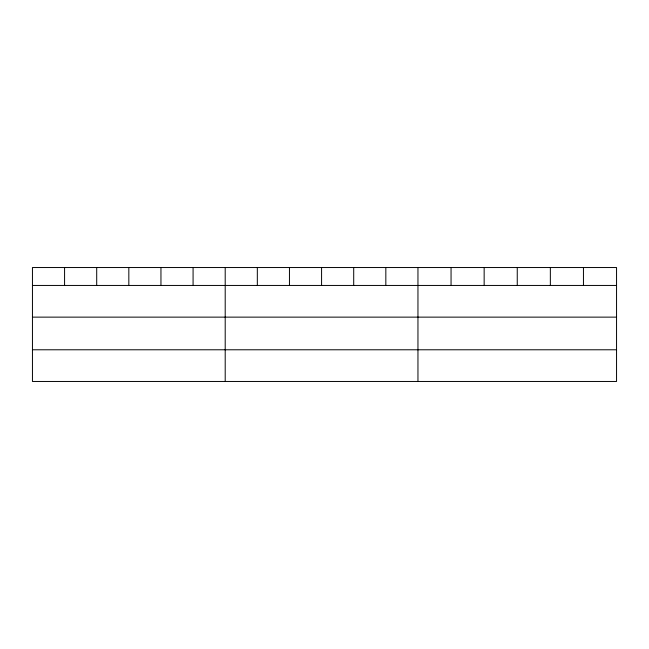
<?xml version="1.0" encoding="UTF-8"?>
<svg xmlns="http://www.w3.org/2000/svg" width="649" height="649" viewBox="0 0 649 649"><rect width="100%" height="100%" fill="white"/><g stroke="black" fill="none" stroke-linecap="round" stroke-linejoin="round"><path stroke-width="0.97" d="M616.55 317.134L616.55 267.534L32.45 267.534L32.45 381.466L616.55 381.466L616.55 317.134L32.45 317.134M32.45 285.446L616.55 285.446M32.45 349.779L616.55 349.779M583.451 267.534L583.451 285.446M550.352 267.534L550.352 285.446M517.253 267.534L517.253 285.446M484.154 267.534L484.154 285.446M451.055 267.534L451.055 285.446M417.956 267.534L417.956 381.466M385.831 267.534L385.831 285.446M353.705 267.534L353.705 285.446M321.579 267.534L321.579 285.446M289.454 267.534L289.454 285.446M257.329 267.534L257.329 285.446M225.203 267.534L225.203 381.466M193.078 267.534L193.078 285.446M160.952 267.534L160.952 285.446M128.827 267.534L128.827 285.446M96.701 267.534L96.701 285.446M64.575 267.534L64.575 285.446"/></g></svg>
